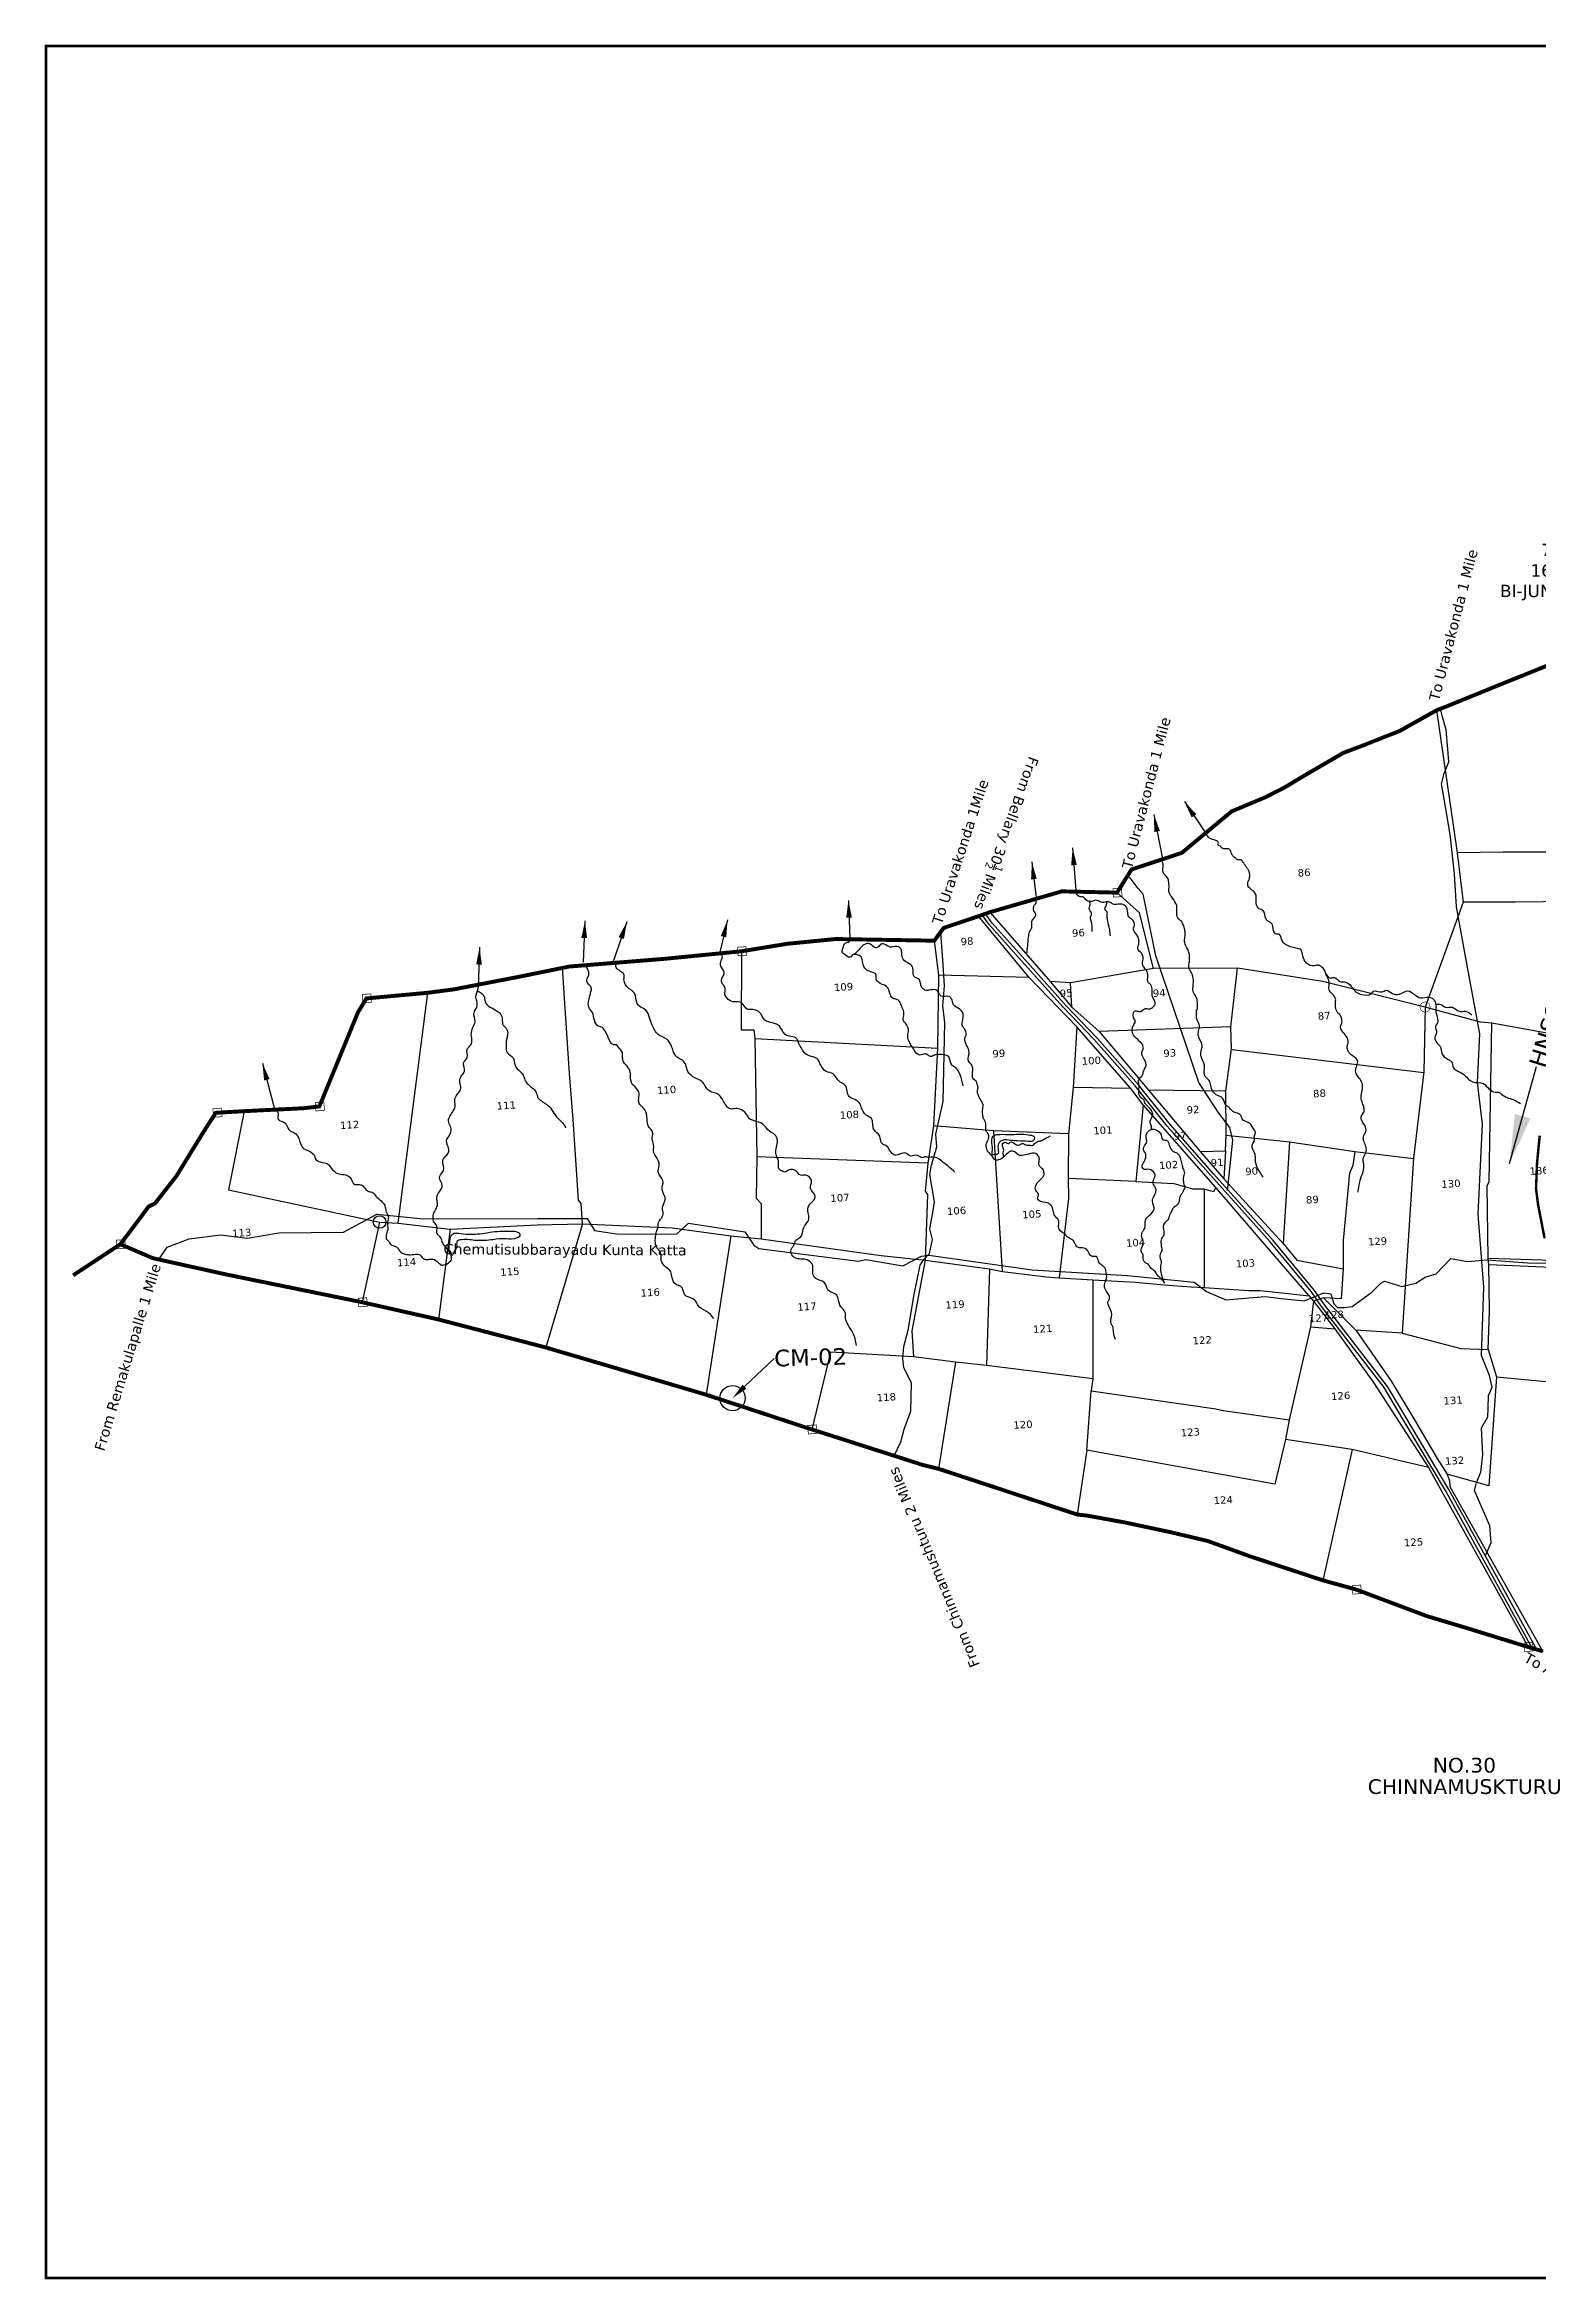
# Model space of a CAD drawing. Header units: inches. Extents: x 740725 to 749682, y 1648954 to 1653697.
# Drawn here: x 740725 to 743762, y 1648954 to 1653498 of the extents above; entities that cross this region are included whole.
import ezdxf
from ezdxf import colors
from ezdxf.entities.mleader import LeaderData, LeaderLine
from ezdxf.enums import TextEntityAlignment as Align
from ezdxf.math import Vec2, Vec3

# ---------------------------------------------------------------- set-up
doc = ezdxf.new("R2010")
doc.units = ezdxf.units.IN
doc.header["$MEASUREMENT"] = 0
doc.linetypes.add('ACAD_ISO02W100', pattern=[15, 12, -3])
for name, color, linetype in [('CANAL1', 1, 'Continuous'), ('PLOT', 7, 'Continuous'), ('PLOT NO', 7, 'Continuous'), ('ROADS', 6, 'Continuous'), ('STRUCTURE', 5, 'Continuous'), ('TANKS-STREAM', 4, 'Continuous'), ('VILLAGE BOUNDRY', 5, 'Continuous'), ('VILLAGE STONES', 240, 'Continuous')]:
    doc.layers.add(name, color=color, linetype=linetype)
doc.styles.get("Standard").update_dxf_attribs({"font": 'verdana_0.ttf'})
doc.dimstyles.get("Standard").update_dxf_attribs({"dimtxt": 0.18, "dimasz": 35, "dimexe": 0.18, "dimexo": 0.0625, "dimgap": 0.09, "dimtad": 0, "dimtih": 1, "dimtoh": 1, "dimdec": 4, "dimzin": 0, "dimdsep": 46, "dimtxsty": 'Standard', "dimcen": 0.09, "dimadec": 0, "dimazin": 0, "dimtfac": 1, "dimtdec": 4, "dimtofl": 0, "dimtmove": 0, "dimatfit": 3, "dimfxl": 0, "dimtolj": 1, "dimtzin": 0, "dimarcsym": 0})

msp = doc.modelspace()

# ---------------------------------------------------------------- hatches: boundary and pattern name
at = {"layer": 'VILLAGE STONES'}
h = msp.add_hatch(color=256, dxfattribs=at)
edge = h.paths.add_edge_path(flags=16)
edge.add_arc((743531.4, 1651541.4), 9.7, -1.3911, 358.6089)
edge = h.paths.add_edge_path()
edge.add_arc((743531.4, 1651541.4), 10.9, -1.3911, 358.6089)

# ---------------------------------------------------------------- linework, layer by layer
at = {"layer": 'CANAL1', "color": 1, "const_width": 5}
msp.add_lwpolyline([(743764.5, 1651279.9), (743759, 1651223.8), (743757, 1651172.2), (743761.2, 1651139.2), (743774.4, 1651071.1)], dxfattribs=at)
at = {"layer": 'PLOT'}
for points in [[(743863.5, 1652269.4), (743886.7, 1652199.7), (743903.5, 1652166), (743961.7, 1652027.2), (744014.2, 1651895.6), (744022.1, 1651870.6), (743870.5, 1651857.9), (743866.1, 1651856.3), (743690.2, 1651856.2), (743596.7, 1651854.7)], [(743554.7, 1652144.9), (743596.7, 1651854.7), (743608.7, 1651754.6), (743531.4, 1651541.4), (743323.2, 1651593.1), (743149.9, 1651620.4)], [(744022.1, 1651870.6), (744057.9, 1651758.8), (743714.8, 1651754.3), (743608.7, 1651754.6)], [(743125.8, 1651249.1), (743127, 1651281.1), (743126, 1651370.4), (743137.5, 1651456.1), (743136.5, 1651500.8), (743149.9, 1651620.4), (742979.4, 1651619.5), (742951.1, 1651732.7), (742905, 1651774)], [(742646.7, 1651734.3), (742769.1, 1651593.2), (742813.1, 1651541.3), (742810.2, 1651590.9), (742769.1, 1651593.2)], [(744057.9, 1651758.8), (744079.2, 1651702.5), (744093.2, 1651655.7), (744152.2, 1651565.2), (744259, 1651431.7), (743933.5, 1651462.8), (743879.7, 1651470.2), (743666.8, 1651508.5), (743644.3, 1651510.6), (743531.4, 1651541.4)], [(743105.9, 1651174.4), (742957.9, 1651342.4), (742933.4, 1651375.4), (742823.6, 1651501.1), (742726.6, 1651601.7), (742623.5, 1651726.1)], [(742141.7, 1651654.8), (742141, 1651495.2), (742166.5, 1651495.1), (742168.8, 1651477.2), (742172.6, 1651236.8), (742171.6, 1651153), (742181.4, 1651142.1), (742181.5, 1651069.8)], [(742533.6, 1651676.3), (742541.8, 1651606.3), (742539.8, 1651457.9), (742532.1, 1651299.8), (742520.1, 1651223.9), (742514.9, 1651167.1), (742519.9, 1651160.3), (742514.7, 1651026.7)], [(741443.4, 1651101.7), (741549.3, 1651089.9), (741726.3, 1651098.4), (741818.2, 1651100.5), (741815.4, 1651141.7), (741809.9, 1651148.8), (741799.4, 1651312.6), (741791.8, 1651405.9), (741777.7, 1651620.9)], [(742726.6, 1651601.7), (742541.8, 1651606.3)], [(742979.4, 1651619.5), (742810.2, 1651590.9)], [(741405.7, 1651104.2), (741443.4, 1651101.7), (741503.8, 1651570.4)], [(742823.6, 1651501.1), (742816, 1651377.8), (742806.7, 1651283.6), (742654.7, 1651289.6), (742532.1, 1651299.8)], [(742813.1, 1651541.3), (742869.1, 1651491.9), (742948.6, 1651396.7), (742969.2, 1651372.4), (743073.9, 1651247.5), (743122.4, 1651192.3), (743242.7, 1651060.5), (743270.7, 1651026.5), (743364.7, 1651009.1), (743360.5, 1650947.9), (743324.6, 1650950.3), (743304.8, 1650943)], [(743136.5, 1651500.8), (742869.1, 1651491.9)], [(743531.4, 1651541.4), (743528.6, 1651409.4), (743508, 1651233.8), (743484.5, 1650878.3), (743390.5, 1650884.5), (743324.6, 1650950.3)], [(744259, 1651431.7), (744302.4, 1651401.7), (744470.4, 1651106.9), (744410.8, 1651111.7), (744382.3, 1651020.7), (744264.3, 1651034), (744261.3, 1650955.8), (743991.5, 1650996.9), (743836.1, 1651024.4), (743659.9, 1651029.7), (743657.9, 1651177.7), (743661.4, 1651186.9), (743666.8, 1651508.5)], [(742168.8, 1651477.2), (742539.8, 1651457.9)], [(743139.2, 1651455), (743529.2, 1651408.3)], [(742933.4, 1651375.4), (742816, 1651377.8)], [(743126, 1651370.4), (742969.2, 1651372.4)], [(741130.1, 1651329.6), (741098.6, 1651169.7), (741405.7, 1651104.2), (741370.5, 1650941)], [(742957.9, 1651342.4), (742943.5, 1651186.4), (742806, 1651192.5)], [(742672.5, 1651003.6), (742654.7, 1651289.6)], [(742806.7, 1651283.6), (742806, 1651192.5), (742806.6, 1651152.1), (742787.5, 1650991)], [(743127, 1651281.1), (743256, 1651267.2), (743388.5, 1651247.3), (743507.9, 1651233.3)], [(742520.1, 1651223.9), (742172.6, 1651236.8)], [(743073.9, 1651247.5), (743125.8, 1651249.1), (743122.4, 1651192.3)], [(743256, 1651267.2), (743242.7, 1651060.5)], [(743388.5, 1651247.3), (743384.6, 1651218.8), (743377.9, 1651203.8), (743365, 1651066.9), (743364.7, 1651009.1)], [(742943.5, 1651186.4), (743020.3, 1651182.6), (743058.6, 1651171.5), (743082.5, 1651171.5)], [(743295.9, 1650954.2), (743214, 1651048.9), (743105.9, 1651174.4), (743101, 1651165.5), (743082.5, 1651171.3), (743082.5, 1650971.1)], [(741818.2, 1651100.5), (741743.5, 1650849.1)], [(741818.2, 1651100.5), (742000.5, 1651092.3), (742119.8, 1651076.2), (742181.5, 1651069.8), (742425.8, 1651036.4), (742514.7, 1651026.7), (742645.8, 1651008.9), (742672.5, 1651003.6), (742722.6, 1650997.2), (742761, 1650992.8), (742787.5, 1650991), (742856, 1650986.4), (742942.8, 1650981.7), (743001.1, 1650976.5), (743056, 1650972.2), (743082.5, 1650971.1), (743172.8, 1650964.9), (743195.8, 1650965), (743295.9, 1650954.2), (743304.8, 1650943), (743298.5, 1650891.3), (743255.1, 1650701.6), (743247.4, 1650661.9), (743225.9, 1650571.1), (742843.9, 1650640.4), (742852.4, 1650761), (743105.8, 1650724.6), (743120.6, 1650721), (743255.1, 1650701.6)], [(741549.3, 1651089.9), (741525.8, 1650905.9)], [(742119.8, 1651076.2), (742069.5, 1650753.1)], [(742514.7, 1651026.7), (742488.2, 1650882.7), (742491.3, 1650830.2)], [(742645.8, 1651008.9), (742640, 1650812.2)], [(743484.5, 1650878.3), (743604.3, 1650847.1), (743659.8, 1650845.2), (743662.6, 1650923.7), (743661, 1651018), (743659.9, 1651029.7)], [(743661, 1651018), (743836.3, 1651010.1), (743859.6, 1651008.5), (744004.7, 1650983.6), (744138.3, 1650965.8), (744260.1, 1650945.8), (744261.3, 1650955.8)], [(742856, 1650986.4), (742855.7, 1650785.1), (742852.4, 1650761)], [(743304.8, 1650943), (743347.9, 1650887.2)], [(743298.5, 1650891.3), (743347.9, 1650887.2), (743426.5, 1650777.5), (743538.1, 1650605.1), (743383.5, 1650641.3), (743247.4, 1650661.9)], [(743390.5, 1650884.5), (743461.7, 1650782.2), (743509.9, 1650701.9), (743556, 1650623.2), (743576.1, 1650591.4), (743581.2, 1650578.1), (743581.6, 1650566.5), (743656.5, 1650434), (743770.8, 1650231.1)], [(742855.7, 1650785.1), (742640, 1650812.2), (742576.7, 1650819.5), (742491.3, 1650830.2), (742322.5, 1650839.6), (742284.5, 1650682.4)], [(742576.7, 1650819.5), (742541.8, 1650602.4)], [(743659.8, 1650845.2), (743676.9, 1650789.4), (743661, 1650568), (743576.1, 1650591.4)], [(743676.9, 1650789.4), (743870.8, 1650770.8), (743962.4, 1650767.4), (744042.9, 1650762.9)], [(742843.9, 1650640.4), (742824.2, 1650509.3)], [(743383.5, 1650641.3), (743323.6, 1650375.5)], [(743538.1, 1650605.1), (743740.8, 1650240)]]:
    msp.add_lwpolyline(points, dxfattribs=at)
at = {"layer": 'ROADS'}
for points in [[(743654.7, 1650427.4), (743666.1, 1650452.5), (743662.9, 1650486.6), (743631.6, 1650558.3), (743636.2, 1650574.8), (743644.9, 1650595.3), (743649.1, 1650630.8), (743646.4, 1650685.6), (743658.8, 1650707.8), (743659.7, 1650725), (743660.6, 1650751.3), (743667.5, 1650768), (743662.1, 1650792.2), (743646.3, 1650833), (743650.8, 1650971.8), (743639.4, 1651120.1), (743648.3, 1651303.2), (743637.8, 1651387.9), (743643, 1651487.1), (743614.6, 1651640.7), (743595.3, 1651745.3), (743590.9, 1651812.3), (743582.3, 1651892.1), (743573, 1651948.3), (743564.8, 1651995), (743570.2, 1652016.4), (743579.4, 1652040.2), (743577.8, 1652066), (743574.2, 1652105.2), (743567.1, 1652131.4), (743562.7, 1652148)], [(743129.5, 1651168.4), (743135, 1651218.7), (743140.7, 1651270.4), (743134.7, 1651296.4), (743112.4, 1651325.5), (743071.7, 1651387.9), (742983.8, 1651645.7), (742962, 1651751.2), (742958, 1651770.9), (742948.4, 1651782.5), (742933.8, 1651801.3), (742926.7, 1651808.6)], [(743749, 1650237.6), (743572.8, 1650557.9), (743468.7, 1650733.2), (743448.1, 1650767.4), (743320.8, 1650932.6), (743300.3, 1650962.5), (743216.2, 1651064.2), (743095.6, 1651198.8), (743007.2, 1651299.3), (742941.9, 1651380.9), (742858, 1651475.8), (742795.2, 1651541.5), (742699.5, 1651648.4), (742644.6, 1651709.7), (742631.2, 1651728.8)], [(743755.7, 1650239.9), (743579.5, 1650560.3), (743475.4, 1650735.6), (743454.8, 1650769.7), (743327.5, 1650934.9), (743306.9, 1650964.9), (743222.8, 1651066.6), (743102.2, 1651201.2), (743013.9, 1651301.6), (742948.6, 1651383.3), (742864.7, 1651478.2), (742801.8, 1651543.8), (742706.1, 1651650.8), (742651.3, 1651712.1), (742637.8, 1651731.2)], [(742451.7, 1650628.9), (742465.5, 1650657.5), (742472.1, 1650682.9), (742486.1, 1650719.8), (742487.4, 1650776.2), (742471.5, 1650808.6), (742469.7, 1650826.3), (742471.6, 1650851.1), (742480.7, 1650884.5), (742492.3, 1650956.8), (742504.9, 1651016.2), (742511.5, 1651027), (742523.9, 1651040.2), (742529.6, 1651068.3), (742524.7, 1651090.4), (742531.1, 1651127.9), (742533.8, 1651144.9), (742524.3, 1651200.7), (742527.7, 1651220.1), (742538.9, 1651257.1), (742536.5, 1651282.9), (742551.8, 1651349.6), (742555, 1651509.8), (742550.8, 1651544), (742554.5, 1651584.5), (742550.9, 1651637.3), (742549, 1651663.7), (742547.7, 1651682.6), (742547.2, 1651694.9)], [(740956.8, 1651027.9), (740973.5, 1651053.2), (741018.7, 1651069.9), (741083.1, 1651078.1), (741137.5, 1651071.4), (741200.7, 1651082.2), (741332.3, 1651083.7), (741400.4, 1651120.3), (741495.1, 1651111), (741727.7, 1651111.5), (741827.8, 1651111.6), (741842.5, 1651086.7), (741887.4, 1651080.3), (742009.3, 1651079.2), (742033.7, 1651101.8), (742148.3, 1651084.1), (742166.7, 1651056.8), (742176.9, 1651050.6), (742379.1, 1651024.9), (742394.2, 1651027.9), (742469.5, 1651015.3), (742507.4, 1651035), (742522.5, 1651037), (742732.8, 1651006.7), (742926.7, 1650995.3), (743062, 1650982), (743086.8, 1650963), (743126, 1650946.2), (743181.6, 1650950.5), (743206.5, 1650952.5), (743238.5, 1650948.9), (743286.5, 1650943.6), (743325.3, 1650960.4), (743340, 1650958.4), (743345.7, 1650937.5), (743353.6, 1650930.3), (743366.8, 1650930.1), (743383.3, 1650932.3), (743423.2, 1650961.8), (743441.2, 1650980.1), (743449.1, 1650984.2), (743484.3, 1650973.2), (743512.9, 1650979.6), (743531.5, 1650991.7), (743554.2, 1650998.8), (743583.9, 1651029.9), (743617.6, 1651024.2), (743656.8, 1651027.6), (743740.5, 1651021), (743834.8, 1651019.7)]]:
    msp.add_lwpolyline(points, dxfattribs=at)
at = {"layer": 'STRUCTURE', "color": 5, "const_width": 5.38}
msp.add_lwpolyline([(740727.5, 1653495.7), (749679.3, 1653495.7), (749679.3, 1648956.8), (740727.5, 1648956.8)], close=True, dxfattribs=at)
at = {"layer": 'TANKS-STREAM'}
for points in [[(743395, 1651165), (743398.6, 1651184.9), (743403.9, 1651202.2), (743407.1, 1651218.6), (743405.8, 1651234.3), (743411.1, 1651244.7), (743411.3, 1651256.7), (743407.3, 1651267.5), (743406, 1651277.3), (743411, 1651287.8), (743408.6, 1651300.4), (743404, 1651307.5), (743402, 1651319.8), (743406.7, 1651327.8), (743407.1, 1651336.7), (743404.4, 1651345.6), (743401.4, 1651358), (743403.6, 1651371.6), (743404.3, 1651380), (743403.1, 1651387.5), (743397.7, 1651396.8), (743390.3, 1651409), (743394, 1651432.6), (743381.1, 1651444.1), (743373.2, 1651462.6), (743375.2, 1651469.1), (743371.1, 1651482.4), (743362.4, 1651493.1), (743359.5, 1651501.8), (743362.2, 1651509.4), (743361.7, 1651517.9), (743359, 1651524.6), (743353.6, 1651530.1), (743349.4, 1651541.8), (743349.2, 1651550.7), (743349.6, 1651557.7), (743343.3, 1651567.4), (743337.1, 1651574.2), (743336.3, 1651588.3), (743333.7, 1651600.4), (743330.6, 1651606.3), (743327.2, 1651616.6), (743320.4, 1651623.5), (743317.1, 1651625.6), (743310.1, 1651626.1), (743302, 1651624.9), (743287.7, 1651633.8), (743282.1, 1651648.9), (743279.2, 1651657.5), (743268.6, 1651660.9), (743257.8, 1651664.1), (743240.8, 1651675.7), (743235.6, 1651688.6), (743227.6, 1651690.4), (743221.9, 1651705.8), (743219.4, 1651711.3), (743212.9, 1651715.6), (743208.2, 1651720.1), (743202.1, 1651737.5), (743194.4, 1651741.2), (743188.2, 1651751.9), (743187.8, 1651768), (743183.8, 1651775.4), (743174.8, 1651783), (743170.7, 1651791), (743172.8, 1651799), (743174.9, 1651807.5), (743172.3, 1651819.8), (743168.8, 1651824.7), (743165.7, 1651829.9), (743161.5, 1651835.4), (743156.8, 1651840.6), (743150.2, 1651840.9), (743146.5, 1651843.2), (743138.5, 1651852), (743133.3, 1651862.4), (743126.8, 1651863.2), (743121.3, 1651863.2), (743117, 1651866), (743115.2, 1651868.2), (743111.4, 1651870.2), (743110.9, 1651876.5), (743106.2, 1651880.1), (743093.4, 1651884.8), (743084.9, 1651895)], [(743202.2, 1651195.4), (743186.4, 1651231.1), (743185.8, 1651241.6), (743180.3, 1651253.8), (743180.3, 1651262.2), (743184.7, 1651269.8), (743184.3, 1651279.5), (743186.1, 1651282.9), (743180.8, 1651296.4), (743176, 1651304.1), (743159.3, 1651314.2), (743156.9, 1651320.7), (743146.8, 1651326.5), (743140.4, 1651328.9), (743132.2, 1651337.8), (743126.3, 1651342.2), (743119.7, 1651356), (743112.9, 1651360.4), (743106.9, 1651363.1), (743097.2, 1651375.7), (743094.6, 1651387.4), (743088.6, 1651396.3), (743083.5, 1651401.5), (743082.7, 1651423), (743076.1, 1651440.9), (743077, 1651455.2), (743078, 1651464), (743074.1, 1651473.8), (743070.5, 1651482.5), (743071, 1651492.6), (743072.9, 1651502.4), (743066.9, 1651519.3), (743066.4, 1651527.6), (743067, 1651534.2), (743068.6, 1651538.7), (743068.6, 1651544.6), (743067.8, 1651556.8), (743062.2, 1651568.3), (743059.7, 1651573.4), (743060, 1651586.6), (743060.3, 1651595.7), (743055.9, 1651612.3), (743051.8, 1651619.9), (743051.7, 1651630), (743052.6, 1651637.7), (743052.5, 1651646.1), (743050.5, 1651654.7), (743043.4, 1651669.5), (743042.7, 1651680.7), (743043.9, 1651691.6), (743042, 1651701.2), (743039.2, 1651709.8), (743035.4, 1651716.5), (743030.7, 1651720.2), (743026.7, 1651732.1), (743026.9, 1651741.9), (743026.5, 1651748.2), (743024.5, 1651751.7), (743015.7, 1651766.2), (743012.2, 1651770.8), (743010.8, 1651785.7), (743010.2, 1651795), (743008.2, 1651803.6), (742998.7, 1651815.6), (742999.1, 1651829.7), (742995.3, 1651841.2)], [(742974.9, 1651292.4), (742975.5, 1651297.7), (742972.2, 1651305.8), (742977.5, 1651320.1), (742972.5, 1651334.2), (742967.2, 1651339.7), (742963.3, 1651344.5), (742960.8, 1651348.8), (742960.2, 1651351.9), (742955.7, 1651355.1), (742949.3, 1651366.8), (742949.8, 1651382.1), (742949.9, 1651395.2), (742956.1, 1651401.8), (742958.4, 1651408.6), (742962.3, 1651417.6), (742964.5, 1651423.5), (742956.6, 1651441.8), (742955.6, 1651449), (742958.6, 1651458.6), (742955.2, 1651467), (742940.6, 1651481.6), (742935.9, 1651493), (742936.8, 1651500.4), (742940.6, 1651507.6), (742942.2, 1651512.3), (742938.9, 1651519.4), (742938.1, 1651524.7), (742940.5, 1651533.1), (742947.9, 1651532.7), (742953.3, 1651532), (742960.9, 1651537.8), (742969.4, 1651537.7), (742977.2, 1651540.3), (742982.8, 1651550.1), (742977.4, 1651562.4), (742976.4, 1651575.4), (742973.6, 1651586.4), (742968.5, 1651591.5), (742967.7, 1651603.9), (742964, 1651616.9), (742956.6, 1651629), (742957.6, 1651635.2), (742955.2, 1651650.1), (742947.1, 1651660.3), (742949.2, 1651669.3), (742949.8, 1651674.5), (742948.4, 1651683), (742943.7, 1651690.1), (742938.7, 1651699.2), (742939.3, 1651703.9), (742940.6, 1651710.9), (742937.1, 1651717.7), (742934.5, 1651720.3), (742930.8, 1651722.6), (742928, 1651727), (742926.9, 1651733.5), (742925.8, 1651739.9), (742923.3, 1651745.5), (742915, 1651750.3), (742904.2, 1651750), (742897.4, 1651750.4), (742891.9, 1651754), (742884, 1651755.2), (742872.7, 1651754.4), (742865, 1651758.3), (742850.5, 1651755.7), (742841.8, 1651759.7), (742836, 1651765.4), (742828.4, 1651766), (742821.5, 1651774.8)], [(742722.3, 1651651.4), (742723.9, 1651670.3), (742725.7, 1651686.2), (742728.3, 1651696.4), (742731.2, 1651701.2), (742732.1, 1651709.8), (742732.6, 1651717.3), (742738, 1651724.3), (742739.9, 1651729.6), (742736.2, 1651736.7), (742735.6, 1651745.2), (742738.5, 1651750.3), (742740.8, 1651753.7), (742738.7, 1651760.9)], [(742854.5, 1651695.2), (742852.7, 1651716.3), (742851, 1651722.3), (742853.2, 1651732), (742848.7, 1651741.9), (742850.1, 1651747.3), (742849.1, 1651755.8)], [(742891.6, 1651686.2), (742890.2, 1651698.7), (742885.9, 1651718.4), (742885.2, 1651729.3), (742885.1, 1651733.9), (742880.4, 1651741.2), (742883.8, 1651749.5), (742883.9, 1651755.2)], [(742575, 1651205.9), (742548.1, 1651228.3), (742529.1, 1651236.4), (742523.9, 1651235.4), (742515.5, 1651236.9), (742509.6, 1651234.8), (742499.6, 1651239.6), (742485.7, 1651238.4), (742473.8, 1651244.7), (742455.2, 1651240.1), (742448, 1651243.2), (742435.3, 1651259.7), (742428.1, 1651262.9), (742422.5, 1651278.8), (742410.5, 1651292.7), (742405.7, 1651314.5), (742394.7, 1651321.7), (742385.1, 1651337.6), (742380.5, 1651347.4), (742368.5, 1651354.6), (742360.5, 1651359.3), (742356.7, 1651370.4), (742351.9, 1651382.8), (742342.4, 1651388.8), (742335.9, 1651395.5), (742327.7, 1651405.2), (742313.9, 1651410.4), (742302.8, 1651422.9), (742294.7, 1651436.9), (742283.3, 1651441), (742271, 1651446.7), (742264.4, 1651456.2), (742258.2, 1651467.5), (742251.7, 1651478.9), (742239.3, 1651481.9), (742227.3, 1651488.6), (742223.2, 1651496.1), (742216.7, 1651504), (742199.8, 1651510.2), (742189, 1651514.8), (742178.3, 1651530.4), (742167.6, 1651535.7), (742156.6, 1651536.6), (742154.4, 1651536.7), (742141.2, 1651550.5), (742127.5, 1651551.7), (742114.7, 1651556.8), (742107.9, 1651568.3), (742108.6, 1651578.3), (742101.5, 1651591.6), (742102.3, 1651601.1), (742106.1, 1651608.9), (742100.9, 1651622.5), (742098.7, 1651627.1), (742100.5, 1651635.8), (742102.6, 1651643), (742100.1, 1651652.1)], [(742592.1, 1651381.2), (742573.9, 1651420.1), (742569, 1651423.7), (742562.8, 1651440.3), (742549.8, 1651444.9), (742535.3, 1651444), (742530.6, 1651442), (742526.8, 1651440.6), (742521, 1651443.5), (742514.5, 1651445.9), (742504.3, 1651443.8), (742491, 1651456.5), (742479.9, 1651486.3), (742481.1, 1651491.5), (742474.8, 1651508.4), (742470.5, 1651514.8), (742471.8, 1651529), (742468.5, 1651539.8), (742466.3, 1651545.2), (742463.4, 1651551.7), (742457.4, 1651556.6), (742449.1, 1651559.1), (742438.5, 1651581.2), (742427.9, 1651587.5), (742415.5, 1651598), (742414.3, 1651608.8), (742409, 1651611.7), (742394.2, 1651618.1), (742388.4, 1651630.7), (742384.7, 1651643.5), (742375.8, 1651647.9), (742366.6, 1651646.8), (742364.7, 1651643.7), (742352, 1651647.2), (742346.4, 1651653.5), (742348.3, 1651662.5), (742352, 1651671.1), (742360.2, 1651674.4), (742365, 1651679.2)], [(742902.3, 1650865.2), (742897.7, 1650880.7), (742896.4, 1650891.6), (742893.2, 1650897.1), (742894.2, 1650916.2), (742887.5, 1650935.2), (742886.3, 1650941.6), (742889.2, 1650946.3), (742888.8, 1650954.8), (742879.8, 1650970.8), (742881.1, 1650982.2), (742883.9, 1650989.9), (742882.2, 1651005.5), (742880.2, 1651011), (742872.1, 1651017.7), (742867.3, 1651024.6), (742863.1, 1651034), (742855.1, 1651034), (742843, 1651049.2), (742831.3, 1651051.7), (742823.5, 1651053.8), (742818.2, 1651063.8), (742810.8, 1651070), (742801.8, 1651075.8), (742799.9, 1651079.2), (742792.3, 1651083.9), (742785.9, 1651094.4), (742787, 1651105.3), (742785.2, 1651109.7), (742778.2, 1651117), (742775.4, 1651127.6), (742771.6, 1651136.8), (742765.3, 1651142.2), (742745.7, 1651148.4), (742743.7, 1651153.3), (742745.3, 1651160), (742740.2, 1651168.1), (742739.7, 1651177.9), (742747.9, 1651189.2), (742755.8, 1651197.9), (742755.4, 1651209.6), (742749.1, 1651216.2), (742745.9, 1651222.7), (742747.2, 1651232.5), (742739.8, 1651243.4), (742725.7, 1651242.5), (742712, 1651239.7), (742705.2, 1651240.1), (742697.8, 1651246.2), (742691.7, 1651248.6), (742680.2, 1651242), (742667, 1651231.2), (742656.9, 1651231), (742651.2, 1651237.8), (742641.9, 1651248.8), (742639.3, 1651261.9), (742641.6, 1651269), (742644.1, 1651274.2), (742643.3, 1651283), (742639.1, 1651289.1), (742638.4, 1651298.7), (742638, 1651306.9), (742634.7, 1651312.4), (742632.3, 1651320), (742631.7, 1651330.7), (742632.6, 1651342.8), (742626.7, 1651354.9), (742623.1, 1651361.8), (742621.1, 1651367.8), (742622.4, 1651380.2), (742620.3, 1651385.8), (742619.7, 1651389.1), (742613.4, 1651394.7), (742611.1, 1651403.6), (742611.6, 1651411.6), (742610.4, 1651421.8), (742602.1, 1651434.6), (742603, 1651440.1), (742604.2, 1651446.6), (742601.8, 1651458.6), (742596, 1651471.9), (742596.4, 1651479.8), (742598.6, 1651485.4), (742594.7, 1651496.9), (742591.1, 1651502.3), (742590.6, 1651511.9), (742592.1, 1651527.4), (742582.9, 1651538.6), (742572.9, 1651546), (742568.1, 1651558.9), (742563.6, 1651562.8), (742548.3, 1651563.3), (742543.9, 1651567.6), (742540.2, 1651574), (742535.9, 1651576.3), (742525.3, 1651575.8), (742515.1, 1651575.7), (742509.1, 1651580.2), (742506, 1651587.8), (742503.3, 1651596.7), (742492.5, 1651603.6), (742490.6, 1651609.6), (742489.3, 1651623.1), (742470.5, 1651638.5), (742467.6, 1651650.9), (742466.1, 1651658.6), (742462.2, 1651663), (742453, 1651664.4), (742443.8, 1651663.3), (742431.7, 1651669.4), (742427, 1651669.9), (742420, 1651664), (742414.1, 1651662), (742403.6, 1651669), (742395.1, 1651670), (742386.3, 1651664.6), (742373.5, 1651651), (742369.9, 1651648.4)], [(742085.4, 1650908.3), (742070.2, 1650922.5), (742053.3, 1650934.3), (742048.1, 1650943.8), (742036.2, 1650950.8), (742029.2, 1650953.4), (742017.8, 1650973.7), (742008.8, 1650976.9), (742000.6, 1650990.7), (741997.6, 1651002.8), (741987.4, 1651012.7), (741978.5, 1651026), (741978.3, 1651035.7), (741973.5, 1651047.5), (741969.7, 1651051.7), (741966.3, 1651065.8), (741967, 1651075.4), (741968.9, 1651084.7), (741971.5, 1651092.3), (741972.8, 1651103.4), (741978.6, 1651112.2), (741982.3, 1651121.7), (741980.7, 1651132.7), (741985.8, 1651147.3), (741986.3, 1651153.8), (741980.2, 1651169.3), (741981.8, 1651188.4), (741972.4, 1651205.3), (741974, 1651219), (741973.1, 1651227.9), (741963.2, 1651245), (741962.8, 1651261.9), (741959.8, 1651274.3), (741961.3, 1651284.7), (741952.1, 1651299.8), (741948.4, 1651324.1), (741938.9, 1651338.8), (741934.6, 1651343.4), (741932.4, 1651351.5), (741933.5, 1651364.9), (741925.4, 1651378.9), (741919.6, 1651384.4), (741915.9, 1651402.3), (741913.4, 1651414.9), (741903.9, 1651426.7), (741900, 1651435.3), (741899.4, 1651448), (741890.1, 1651461.1), (741887, 1651464.2), (741881.7, 1651464.7), (741870.8, 1651479.7), (741864.1, 1651492.7), (741859.1, 1651499.5), (741850.1, 1651502.7), (741842.4, 1651515), (741838.4, 1651530.4), (741831.2, 1651541.6), (741833.3, 1651564), (741835.3, 1651572), (741836.2, 1651580.3), (741827, 1651594.1), (741831.2, 1651607.1), (741831.1, 1651612.2), (741824.7, 1651626.4)], [(742375.6, 1650853.4), (742368.1, 1650878.9), (742358.3, 1650895.1), (742353.3, 1650909.1), (742351.9, 1650921.8), (742343.4, 1650932), (742339, 1650945.3), (742335.1, 1650955.1), (742317.3, 1650966.5), (742309.9, 1650981.4), (742292.6, 1650989.2), (742286.8, 1650999.5), (742286.3, 1651016), (742274.8, 1651027), (742250.5, 1651031.2), (742242.5, 1651040.3), (742243.8, 1651051), (742247.8, 1651056.1), (742251.9, 1651067.3), (742260.6, 1651072.5), (742267.2, 1651089.8), (742273.3, 1651100.7), (742278.1, 1651108.1), (742276.7, 1651132.4), (742280.7, 1651140.5), (742288.5, 1651148.4), (742291.3, 1651157.2), (742281.9, 1651172.3), (742284, 1651187.7), (742279.7, 1651195.4), (742272.1, 1651199.5), (742262.4, 1651199.3), (742249.4, 1651209.9), (742233.4, 1651207.4), (742231.4, 1651206.2), (742223.3, 1651208.3), (742217.7, 1651212.7), (742216.7, 1651228.1), (742211.6, 1651242.7), (742212.6, 1651256.6), (742214.5, 1651270.2), (742209.5, 1651281.8), (742198.4, 1651289), (742184.8, 1651303.1), (742165.8, 1651310.3), (742158, 1651314.1), (742150.7, 1651324.9), (742138.1, 1651333.8), (742126.9, 1651334.6), (742121.5, 1651333.7), (742105.3, 1651349), (742098.3, 1651359.8), (742091.9, 1651365.3), (742081.3, 1651368.2), (742070.6, 1651376.7), (742059.7, 1651391.2), (742048, 1651396.8), (742042.9, 1651399.7), (742032.6, 1651410.1), (742028.1, 1651423.7), (742021.3, 1651433.2), (742011.2, 1651438.9), (742002.8, 1651451.7), (741999.2, 1651462.4), (741990.2, 1651475.3), (741972.2, 1651485.7), (741960.1, 1651504.3), (741954.5, 1651519.5), (741947, 1651534.9), (741934.2, 1651542.9), (741928.7, 1651551.1), (741924.5, 1651568), (741908.4, 1651583.2), (741902.6, 1651597.9), (741902.7, 1651607.1), (741895.1, 1651614.6), (741886.9, 1651621.8), (741886.2, 1651631.4)], [(743329.7, 1651609), (743338.4, 1651600.4), (743346.9, 1651601.3), (743357.9, 1651593.5), (743370.4, 1651592), (743391.4, 1651571.7), (743402.7, 1651566.9), (743421.6, 1651568.7), (743427.2, 1651573.6), (743443.5, 1651572.1), (743452.5, 1651575.4), (743465, 1651568.8), (743479.5, 1651567.7), (743496.6, 1651574.1), (743522.4, 1651559.8), (743538.7, 1651561.5), (743551.1, 1651554.2), (743553.1, 1651535.5), (743556.2, 1651520.8), (743556.7, 1651509.3), (743552.4, 1651502.3), (743554.7, 1651489.6), (743551.3, 1651479.7), (743556.2, 1651467.9), (743562.6, 1651460.1), (743565.2, 1651447.2), (743578.3, 1651434.7), (743584.7, 1651430.6), (743589.5, 1651417.6), (743596.3, 1651412.2), (743609.2, 1651405), (743628.2, 1651389.3), (743649.5, 1651385.9), (743661.9, 1651374.4), (743673.9, 1651368.5), (743682.2, 1651367.5), (743691.7, 1651360.5), (743701.2, 1651356.2), (743712.9, 1651352.2), (743725.4, 1651345.1)], [(741194.8, 1651332.8), (741198.9, 1651326.9), (741199.9, 1651313), (741213.1, 1651306.2), (741220.9, 1651292.6), (741235.6, 1651283.2), (741244.9, 1651264.1), (741252, 1651253.1), (741258.3, 1651250.6), (741264.4, 1651247.4), (741273.4, 1651238.9), (741275.5, 1651232.6), (741284.8, 1651226.5), (741300.1, 1651222.2), (741310.3, 1651210.1), (741319.6, 1651203.3), (741333.5, 1651200.6), (741345.3, 1651195.7), (741355.2, 1651180.8), (741368.1, 1651180), (741382.2, 1651166.6), (741390.1, 1651164.8), (741398.4, 1651156.7), (741409.1, 1651147), (741417.4, 1651133.8), (741419.3, 1651124.4), (741422.8, 1651118.6), (741421.8, 1651103.2), (741422.3, 1651089.3), (741419.8, 1651080), (741420.1, 1651069.2), (741425.3, 1651063.9), (741427.7, 1651059), (741438.3, 1651054.5), (741443.9, 1651049.1), (741448.9, 1651042.7), (741460.4, 1651038.4), (741468.5, 1651037.6), (741481.9, 1651038.8), (741486.7, 1651037.8), (741493.4, 1651031), (741501, 1651027.6), (741509.7, 1651028.7), (741514.4, 1651028.6), (741524.7, 1651022.2), (741531.8, 1651016.7), (741541.6, 1651018.8), (741551.8, 1651028.3), (741546.5, 1651044.6), (741541, 1651052.1), (741532.8, 1651064.6), (741528.9, 1651074), (741523.3, 1651078.6), (741522.1, 1651095.8), (741517.1, 1651102.8), (741514.9, 1651117.3), (741518.5, 1651127.6), (741523.2, 1651137.4), (741521.9, 1651155.8), (741531.1, 1651171.2), (741533.1, 1651178.3), (741527.8, 1651194.6), (741533.3, 1651205.1), (741535.9, 1651209.7), (741534.1, 1651227.4), (741538.8, 1651236.8), (741545.2, 1651244.1), (741546.8, 1651250.7), (741541.8, 1651269), (741548.3, 1651281.2), (741551.2, 1651289.3), (741549.8, 1651298.3), (741546, 1651309.8), (741548.9, 1651319.8), (741555.6, 1651330.1), (741559.5, 1651339.1), (741558.8, 1651350.1), (741562.1, 1651361.7), (741568.2, 1651369.8), (741570.9, 1651378.3), (741568.6, 1651391.7), (741573.3, 1651403.2), (741578.4, 1651410.9), (741576.6, 1651427.7), (741583.5, 1651437.9), (741584.4, 1651456.8), (741591.2, 1651464.3), (741593.1, 1651469.1), (741592.2, 1651486.3), (741595.3, 1651499.9), (741599.9, 1651511.5), (741597.7, 1651529.9), (741601.8, 1651538.4), (741604.3, 1651545.1), (741601.5, 1651562.4), (741605.1, 1651575.2), (741606.5, 1651582.4), (741605.6, 1651586.8)], [(741604.8, 1651574.4), (741613.2, 1651569.2), (741618.2, 1651562.6), (741620.1, 1651552.4), (741627.3, 1651543.2), (741640.9, 1651536), (741654, 1651521.9), (741655.3, 1651510.3), (741655.9, 1651506.9), (741663, 1651498.4), (741666.1, 1651485.9), (741664.3, 1651477.2), (741663.1, 1651470.2), (741662.8, 1651460.2), (741665.3, 1651448.8), (741677.4, 1651438.3), (741681.1, 1651423.1), (741692.1, 1651409.8), (741697.8, 1651402.8), (741702.6, 1651390.4), (741708.2, 1651383.8), (741718.8, 1651374.9), (741724.4, 1651367.1), (741728.3, 1651356.2), (741737.2, 1651348.9), (741753, 1651336.3), (741762.5, 1651322), (741775.8, 1651308.1), (741784.7, 1651295.9)], [(743553, 1651546.7), (743564.1, 1651546.3), (743573.2, 1651540.9), (743587.5, 1651540.9), (743600.5, 1651532.9), (743613.2, 1651532.8), (743626.6, 1651524.9)], [(742736.9, 1651272.1), (742736.8, 1651277.2), (742728.7, 1651281), (742695.5, 1651282.4), (742684.1, 1651282.2), (742661, 1651281.9), (742653.2, 1651279), (742650.4, 1651269.4), (742651.6, 1651250.8), (742652.3, 1651241), (742657.7, 1651241.3), (742662.3, 1651242), (742663.2, 1651253), (742665.6, 1651266), (742671.4, 1651270), (742689.8, 1651270.3), (742703.4, 1651269), (742724.7, 1651268.1), (742735.1, 1651270.1), (742736.9, 1651272.1)], [(742675, 1651236.7), (742673.8, 1651244.9), (742674.8, 1651249.9), (742672.6, 1651256.5), (742673.4, 1651264.4), (742677.8, 1651266.5), (742685.6, 1651264), (742687.7, 1651266.3), (742701, 1651261.1), (742708, 1651261.6), (742712.5, 1651263.8), (742718.4, 1651261.4), (742726.7, 1651260.6), (742733.8, 1651260.2), (742737.6, 1651263.9), (742745.5, 1651268.5), (742752.4, 1651270.1), (742756.6, 1651272.4), (742763.3, 1651276.1), (742769.5, 1651279.3)], [(743002, 1650979.5), (742996.1, 1650987.9), (742989, 1650994.1), (742980.8, 1651005.1), (742973.1, 1651011.5), (742968.7, 1651018.2), (742962.1, 1651021.7), (742958.1, 1651032.2), (742958, 1651037), (742954.7, 1651043.4), (742955.6, 1651052.4), (742957.9, 1651064.4), (742955.2, 1651074.5), (742957.7, 1651085.3), (742961.3, 1651091.5), (742962.7, 1651106.9), (742970.1, 1651117.2), (742980.7, 1651130.1), (742977.2, 1651146.4), (742980.4, 1651157), (742983.8, 1651165.4), (742984.1, 1651171.9), (742978.4, 1651183.2), (742980.8, 1651193.3), (742982.6, 1651198.4), (742979, 1651206.3), (742967.8, 1651211.4), (742962.3, 1651210.7), (742956.3, 1651215.5), (742960.2, 1651226.8), (742963.8, 1651236.9), (742962.8, 1651244.2), (742959.9, 1651248.7), (742960.9, 1651259.2), (742965.5, 1651267.6), (742964.4, 1651275.8), (742964.5, 1651281.2), (742971.4, 1651291.1), (742977.4, 1651292.8), (742988, 1651289.8), (742995.8, 1651277.7), (742997.7, 1651272.6), (743007.4, 1651269.6), (743011.1, 1651260.8), (743013.8, 1651254.4), (743018.4, 1651248.5), (743026.9, 1651244.7), (743033.1, 1651236.7), (743034.8, 1651229.8), (743037.3, 1651219.4), (743040, 1651210.8), (743042, 1651205), (743039.6, 1651193.7), (743040.4, 1651184), (743041.7, 1651178.3), (743043.5, 1651174.7), (743042.2, 1651172.1), (743038.9, 1651165.5), (743035.9, 1651160.6), (743032.8, 1651155.5), (743031.4, 1651147.2), (743026.7, 1651138.3), (743020, 1651133.2), (743016.1, 1651126.5), (743012.7, 1651120.1), (743007.9, 1651108.2), (743002.3, 1651102.6), (742998.9, 1651093.5), (743000, 1651077.4), (742995.8, 1651070.7), (742994.5, 1651058.4), (742995.9, 1651046.6), (742992, 1651036.3), (742994.6, 1651023.3), (742993.4, 1651012.1), (742995, 1650998.5), (743000, 1650981.8)], [(741547, 1651043), (741547.2, 1651054.3), (741548.6, 1651066), (741549.4, 1651071.5), (741550.2, 1651074.2), (741553.8, 1651079.4), (741571.4, 1651080.8), (741609.7, 1651080.3), (741650.3, 1651085.5), (741672.8, 1651085.5), (741682.7, 1651084.9), (741691.2, 1651077.5), (741685.4, 1651071.8), (741663.2, 1651070.1), (741636.3, 1651068.2), (741602.6, 1651066.6), (741572.5, 1651068.2), (741563.1, 1651064.7), (741562.6, 1651054.8), (741555.7, 1651040), (741553.8, 1651036.5), (741551.9, 1651038.1), (741548.1, 1651046), (741547, 1651046)]]:
    msp.add_spline(points, degree=3, dxfattribs=at)
at = {"layer": 'VILLAGE BOUNDRY', "linetype": 'ACAD_ISO02W100', "ltscale": 2, "const_width": 8}
for points in [[(740878.7, 1651059), (740919, 1651112.5), (740935.6, 1651135.2), (740949.3, 1651142.2), (740992.6, 1651197.6), (741045, 1651283.1), (741072.6, 1651326.3), (741130.1, 1651329.6), (741251.3, 1651335.6), (741283.3, 1651339.2), (741361.8, 1651530.7), (741379, 1651558.9), (741503.8, 1651570.4), (741556.7, 1651577.3), (741688, 1651602.7), (741777.7, 1651620.9), (741790.9, 1651623.7), (741987.1, 1651639.6), (742141.7, 1651654.8), (742234.6, 1651670), (742333.3, 1651679.7), (742533.6, 1651676.3), (742552.5, 1651702.2), (742623.5, 1651726.1), (742646.7, 1651734.3), (742792.9, 1651776.6), (742905, 1651774), (742934.6, 1651821.1), (743036.7, 1651854.9), (743138.2, 1651939.3), (743207.6, 1651968.4), (743245.9, 1651988), (743290.8, 1652014.9), (743365.3, 1652058.3), (743404.4, 1652073), (743480.2, 1652103), (743554.7, 1652144.9), (743574.5, 1652152.5), (743690.4, 1652199.7), (743802.8, 1652244.9)], [(740878.7, 1651059), (740782.8, 1650995.9)], [(743770.8, 1650231.1), (743740.8, 1650240), (743613.7, 1650279.2), (743535, 1650302.8), (743391.5, 1650356.7), (743323.6, 1650375.5), (743176.8, 1650423.9), (743089.5, 1650455.5), (743013, 1650473.6), (742921.1, 1650493.2), (742844.5, 1650507.1), (742824.2, 1650509.3), (742652, 1650566.2), (742541.8, 1650602.4), (742509.8, 1650610.2), (742451.7, 1650628.9), (742284.5, 1650682.4), (742069.5, 1650753.1), (741743.5, 1650849.1), (741525.8, 1650905.9), (741370.5, 1650941), (741093.1, 1650997.7), (740945.5, 1651030.4), (740878.7, 1651059)]]:
    msp.add_lwpolyline(points, dxfattribs=at)
at = {"layer": 'VILLAGE STONES', "const_width": 1.39}
for points in [[(742896.8, 1651782.1), (742914.2, 1651783.2), (742915.3, 1651765.9), (742897.9, 1651764.8)], [(742133.5, 1651663), (742150.8, 1651664.1), (742151.9, 1651646.7), (742134.6, 1651645.7)], [(741370.8, 1651567), (741388.1, 1651568.1), (741389.2, 1651550.8), (741371.9, 1651549.7)], [(741066.9, 1651334.6), (741084.2, 1651335.7), (741085.3, 1651318.4), (741068, 1651317.3)], [(741275.1, 1651347.4), (741292.5, 1651348.5), (741293.6, 1651331.1), (741276.2, 1651330)], [(740870.5, 1651067.2), (740887.9, 1651068.3), (740889, 1651050.9), (740871.6, 1651049.9)], [(741362.2, 1650949.1), (741379.6, 1650950.2), (741380.7, 1650932.9), (741363.3, 1650931.8)], [(742276.3, 1650690.6), (742293.7, 1650691.7), (742294.8, 1650674.3), (742277.4, 1650673.2)], [(743383.3, 1650364.8), (743400.6, 1650365.9), (743401.7, 1650348.6), (743384.4, 1650347.5)], [(743732.6, 1650248.1), (743750, 1650249.2), (743751.1, 1650231.9), (743733.7, 1650230.8)]]:
    msp.add_lwpolyline(points, close=True, dxfattribs=at)
at = {"layer": 'VILLAGE STONES'}
for centre, radius in [((741405.7, 1651104.2), 12.8), ((742123.4, 1650746), 25.7)]:
    msp.add_circle(centre, radius, dxfattribs=at)

# ---------------------------------------------------------------- texts
at = {"layer": 'PLOT NO'}
for s, p in [('86', (743285.4, 1651814.8)), ('98', (742600.1, 1651675.1)), ('96', (742826.6, 1651692.4)), ('109', (742349, 1651582.3)), ('95', (742801.7, 1651569.8)), ('94', (742990.9, 1651570.1)), ('87', (743326.2, 1651523.6)), ('99', (742664.8, 1651447.1)), ('93', (743012.3, 1651447.8)), ('100', (742852.8, 1651432.3)), ('110', (741989.2, 1651372.9)), ('88', (743316.7, 1651365.8)), ('111', (741663.4, 1651341.3)), ('108', (742361, 1651322.4)), ('92', (743059.6, 1651332.6)), ('112', (741344.8, 1651301.8)), ('101', (742876.4, 1651290.7)), ('97', (743033.1, 1651279.8)), ('102', (743009.9, 1651220.2)), ('91', (743108.6, 1651225.2)), ('90', (743178.8, 1651207.6)), ('130', (743584, 1651182)), ('136', (743763.3, 1651208.7)), ('107', (742341.8, 1651153.5)), ('106', (742578.8, 1651127)), ('89', (743302.2, 1651149.8)), ('113', (741125.3, 1651082.3)), ('105', (742731.8, 1651120.1)), ('104', (742942.8, 1651062.4)), ('129', (743434.6, 1651065)), ('114', (741460.6, 1651022.6)), ('115', (741670.5, 1651003.2)), (' 103', (743162.8, 1651020)), ('116', (741956, 1650960.9)), ('117', (742274.6, 1650932.3)), ('119', (742575.7, 1650936.5)), ('127', (743314.7, 1650908.8)), ('128', (743346.8, 1650915.7)), ('121', (742753.9, 1650887.2)), ('122', (743078.2, 1650863.8)), ('118', (742436.1, 1650748)), ('126', (743359.8, 1650750.7)), ('131', (743588.4, 1650741.4)), ('120', (742713.8, 1650692.2)), ('123', (743054, 1650676.7)), ('132', (743591.4, 1650618.9)), ('124', (743121, 1650538.9)), ('125', (743507.9, 1650453.1))]:
    msp.add_text(s, height=15, rotation=3.6157, dxfattribs=at).set_placement(p, align=Align.MIDDLE_CENTER)
at = {"layer": 'ROADS', "char_height": 21.22, "attachment_point": 1}
for s, insert, width, rotation in [('\\A1;To Uravakonda 1 Mile ', (743539, 1652167.6), 474.426, 75.5098), ('\\A1;To Uravakonda 1 Mile ', (742914.6, 1651826.2), 474.426, 75.5098), ('\\A1;From Bellary 30{\\H0.7x;\\S1/2;} Miles ', (742753.2, 1652043), 474.426, 249.9696), ('\\A1;To Uravakonda 1Mile ', (742528.3, 1651714.3), 474.426, 71.82), ('\\A1;From Remakulapalle 1 Mile ', (740825.3, 1650643), 442.782, 72.9841), ('\\A1;From Chinnamushturu 2 Miles', (742607.1, 1650195.6), 442.782, 112.5086), ('\\A1;To Anantapur 32{\\H0.7x;\\S3/4;} Miles', (743744, 1650236.2), 442.782, 331.0075)]:
    msp.add_mtext(s, dxfattribs=dict(at, insert=insert, width=width, rotation=rotation))
at = {"layer": 'VILLAGE STONES'}
msp.add_text('HNSS MAIN CANAL', height=35, rotation=72.8241, dxfattribs=at).set_placement((743775, 1651415.3))
for s, p in [('NO.30', (743611.4, 1649999.6)), ('CHINNAMUSKTURU', (743612, 1649956.1))]:
    msp.add_text(s, height=30, dxfattribs=at).set_placement(p, align=Align.MIDDLE_CENTER)
at = {"layer": 'VILLAGE STONES', "color": 0, "insert": (741535.7, 1651059.8), "char_height": 21.22, "width": 511.467, "attachment_point": 1, "rotation": 359.7237}
msp.add_mtext('\\A1;Chemutisubbarayadu Kunta Katta', dxfattribs=at)

# ---------------------------------------------------------------- leaders
at = {"layer": 'TANKS-STREAM', "color": 5}
for points in [[(743042, 1651959.1), (743086.2, 1651893.7)], [(742979.9, 1651932.8), (742998.3, 1651839.4)], [(742814.8, 1651865), (742821.5, 1651779.6)], [(742732, 1651836.4), (742740.4, 1651764.2)], [(742358.9, 1651758.2), (742362, 1651679.7)], [(741823.3, 1651716.8), (741819.7, 1651632.6)], [(741908.6, 1651714.7), (741879.3, 1651630)], [(742113.2, 1651718.5), (742096, 1651646.7)], [(741609, 1651662.9), (741606.4, 1651580.7)], [(741167.5, 1651427.3), (741193.5, 1651329.2)]]:
    msp.add_leader(points, dimstyle='Standard', override={"dimgap": 0.09, "dimtad": 0}, dxfattribs=at)
at = {"layer": 'VILLAGE STONES'}
msp.add_leader([(743703.2, 1651223.1), (743757.8, 1651420.5)], dimstyle='Standard', override={"dimasz": 100, "dimgap": 0.09, "dimtad": 0, "dimtfill": 2, "dimtfillclr": 5}, dxfattribs=at)
at = {"layer": 'VILLAGE STONES', "color": 6}
ml = msp.add_multileader_mtext('Standard', dxfattribs=at)
ml.set_content('744117\\P1652367\\PBI-JUNCTION', color=6)
ml.set_leader_properties()
ml.build(insert=Vec2(0, 0))
ml.multileader.update_dxf_attribs({"dogleg_length": 0.36, "arrow_head_size": 40})
ctx = ml.context
ctx.base_point, ctx.char_height, ctx.arrow_head_size, ctx.landing_gap_size, ctx.plane_origin = Vec3(743672.2, 1652470.6), 25, 40, 0.09, Vec3(741022.7, 1652514.9)
ctx.text_align_type = 2
notes = []
notes.append((ctx, [(0, (1, 1, 0), (743898.7, 1652470.6), (-1, 0), 0.36, [(0, [(744105.2, 1652371.8)], 0, [])])]))
ctx.mtext.insert, ctx.mtext.alignment, ctx.mtext.flow_direction = Vec3(743898.3, 1652483.4), 3, 5
at = {"layer": 'VILLAGE STONES'}
ml = msp.add_multileader_mtext('Standard', dxfattribs=at)
ml.set_content('CM-02', color=256)
ml.set_leader_properties()
ml.build(insert=Vec2(0, 0))
ml.multileader.update_dxf_attribs({"dogleg_length": 0.36, "arrow_head_size": 33.8})
ctx = ml.context
ctx.base_point, ctx.char_height, ctx.arrow_head_size, ctx.landing_gap_size, ctx.plane_origin, ctx.plane_x_axis, ctx.plane_y_axis = Vec3(742207.9, 1650826.9), 33.82, 33.8, 0.0406, Vec3(742123.4, 1650746), Vec3(0.999638, 0.026898), Vec3(-0.026898, 0.999638)
notes.append((ctx, [(0, (1, 1, 0), (742207.8, 1650826.9), (0.999638, 0.026898), 0.162, [(0, [(742123.4, 1650746)], 0, [])])]))
ctx.mtext.insert, ctx.mtext.text_direction, ctx.mtext.rotation, ctx.mtext.flow_direction = Vec3(742207.5, 1650844.1), Vec3(0.999638, 0.026898), 0.026902, 5
for ctx, leaders in notes:
    for number, flags, end, landing, length, lines in leaders:
        leader = LeaderData()
        leader.index, (leader.has_last_leader_line, leader.has_dogleg_vector, leader.attachment_direction) = number, flags
        leader.last_leader_point, leader.dogleg_vector, leader.dogleg_length = Vec3(end), Vec3(landing), length
        for number, points, colour, breaks in lines:
            line = LeaderLine()
            line.index, line.vertices, line.color, line.breaks = number, Vec3.list(points), colors.encode_raw_color(colour), breaks
            leader.lines.append(line)
        ctx.leaders.append(leader)

doc.saveas('drawing.dxf')
